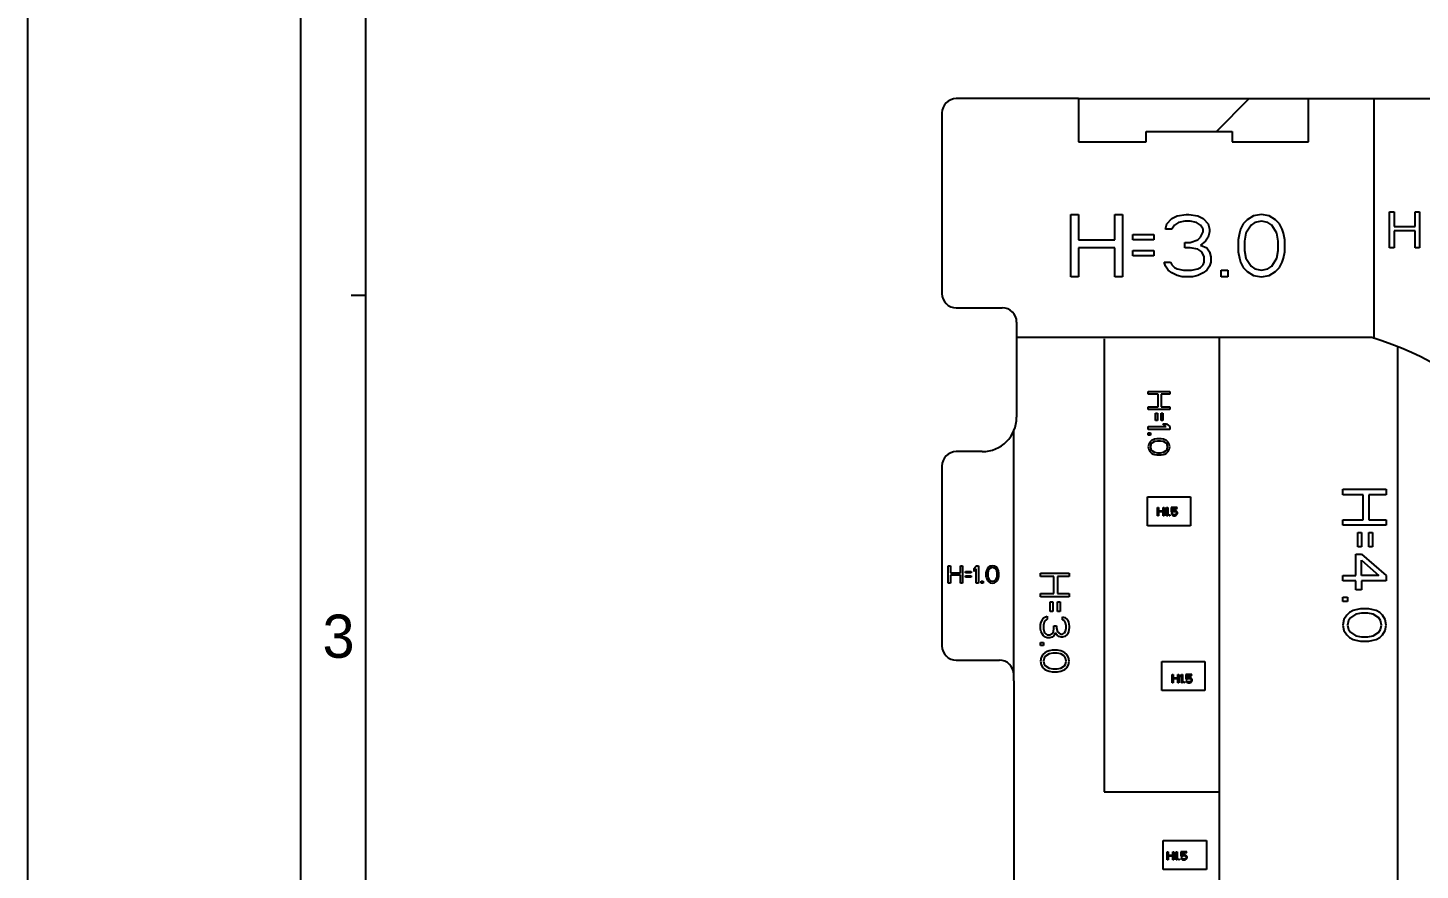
# Model space of a CAD drawing. Header units: millimetres. Extents: x 0 to 420, y 0 to 297.
# Drawn here: x 0 to 96.9, y 132.2 to 190.8 of the extents above; entities that cross this region are included whole.
import ezdxf

# ---------------------------------------------------------------- set-up
doc = ezdxf.new("R2010")
doc.units = ezdxf.units.MM
doc.header["$LTSCALE"] = 23.1
doc.layers.get('0').update_dxf_attribs({"linetype": 'CONTINUOUS'})
doc.layers.add('ASSEM_MEM', color=7, linetype='CONTINUOUS')
doc.styles.add('TEXTSTYLE_2', font='txt')

msp = doc.modelspace()

# ---------------------------------------------------------------- linework, layer by layer
at = {"color": 7, "linetype": 'CONTINUOUS'}
msp.add_line((0, 0), (0, 297), dxfattribs=at)
at = {"color": 4, "linetype": 'CONTINUOUS'}
for p, q in [((19, 15.5), (19, 281.5)), ((23.5, 276), (23.5, 21)), ((23.5, 172.2), (22.5, 172.2))]:
    msp.add_line(p, q, dxfattribs=at)
at = {"layer": 'ASSEM_MEM', "color": 7, "linetype": 'CONTINUOUS'}
for p, q in [((73.093, 185.882), (64.593, 185.882)), ((63.593, 184.882), (63.593, 172.332)), ((64.593, 171.332), (67.793, 171.332)), ((68.793, 170.332), (68.793, 163.732)), ((66.393, 161.332), (64.593, 161.332)), ((63.593, 160.332), (63.593, 147.832)), ((64.593, 146.832), (67.593, 146.832)), ((68.593, 145.401), (68.593, 122.382))]:
    msp.add_line(p, q, dxfattribs=at)
at = {"layer": 'ASSEM_MEM', "color": 4, "linetype": 'CONTINUOUS'}
for p, q in [((73.093, 185.882), (73.093, 182.882)), ((73.093, 185.882), (114.293, 185.882)), ((89.093, 182.882), (89.093, 185.882)), ((93.654, 185.882), (93.654, 169.182)), ((77.793, 182.882), (77.793, 183.602)), ((77.793, 183.602), (83.793, 183.602)), ((83.793, 183.602), (83.793, 182.882)), ((73.093, 182.882), (77.793, 182.882)), ((83.793, 182.882), (89.093, 182.882)), ((72.555, 173.486), (72.555, 177.817)), ((72.555, 177.817), (73.097, 177.817)), ((73.097, 177.817), (73.097, 176.066)), ((75.624, 176.066), (75.624, 177.817)), ((75.624, 177.817), (76.165, 177.817)), ((76.165, 177.817), (76.165, 173.486)), ((79.233, 177.172), (79.594, 177.541)), ((79.594, 177.541), (79.955, 177.725)), ((79.955, 177.725), (80.587, 177.817)), ((80.497, 177.357), (80.046, 177.264)), ((80.858, 177.357), (80.497, 177.357)), ((80.587, 177.817), (80.768, 177.817)), ((80.768, 177.817), (81.399, 177.725)), ((81.309, 177.264), (80.858, 177.357)), ((81.399, 177.725), (81.76, 177.541)), ((81.76, 177.541), (82.121, 177.172)), ((84.829, 177.449), (84.558, 177.172)), ((85.28, 177.725), (84.829, 177.449)), ((85.821, 177.817), (85.28, 177.725)), ((85.821, 177.357), (85.37, 177.264)), ((86.363, 177.725), (85.821, 177.817)), ((86.272, 177.264), (85.821, 177.357)), ((86.814, 177.449), (86.363, 177.725)), ((87.085, 177.172), (86.814, 177.449)), ((94.742, 175.506), (94.742, 178.006)), ((94.742, 178.006), (95.055, 178.006)), ((95.055, 178.006), (95.055, 176.995)), ((96.513, 176.995), (96.513, 178.006)), ((96.513, 178.006), (96.826, 178.006)), ((96.826, 178.006), (96.826, 175.506)), ((76.887, 176.066), (76.887, 176.435)), ((76.887, 176.435), (78.331, 176.435)), ((78.331, 176.435), (78.331, 176.066)), ((79.143, 176.804), (79.233, 177.172)), ((79.594, 176.804), (79.143, 176.804)), ((79.775, 177.08), (79.594, 176.804)), ((80.046, 177.264), (79.775, 177.08)), ((81.58, 177.08), (81.309, 177.264)), ((81.76, 176.804), (81.58, 177.08)), ((81.58, 176.251), (81.76, 176.619)), ((81.76, 176.619), (81.76, 176.804)), ((82.121, 177.172), (82.211, 176.804)), ((82.211, 176.619), (82.121, 176.251)), ((82.211, 176.804), (82.211, 176.619)), ((84.287, 176.527), (84.197, 176.066)), ((84.377, 176.804), (84.287, 176.527)), ((84.558, 177.172), (84.377, 176.804)), ((84.738, 176.527), (84.648, 175.974)), ((85.099, 177.08), (84.738, 176.527)), ((85.37, 177.264), (85.099, 177.08)), ((86.543, 177.08), (86.272, 177.264)), ((86.904, 176.527), (86.543, 177.08)), ((86.994, 175.974), (86.904, 176.527)), ((87.265, 176.804), (87.085, 177.172)), ((87.355, 176.527), (87.265, 176.804)), ((87.446, 176.066), (87.355, 176.527)), ((95.055, 176.995), (96.513, 176.995)), ((95.055, 176.676), (95.055, 175.506)), ((96.513, 176.676), (95.055, 176.676)), ((96.513, 175.506), (96.513, 176.676)), ((73.097, 176.066), (75.624, 176.066)), ((73.097, 175.513), (73.097, 173.486)), ((75.624, 175.513), (73.097, 175.513)), ((75.624, 173.486), (75.624, 175.513)), ((78.331, 176.066), (76.887, 176.066)), ((76.887, 174.96), (76.887, 175.329)), ((76.887, 175.329), (78.331, 175.329)), ((78.331, 175.329), (78.331, 174.96)), ((80.497, 175.513), (80.497, 175.882)), ((80.497, 175.882), (80.858, 175.882)), ((80.858, 175.513), (80.497, 175.513)), ((80.858, 175.882), (81.399, 176.066)), ((81.399, 175.421), (80.858, 175.513)), ((81.399, 176.066), (81.58, 176.251)), ((81.67, 175.237), (81.399, 175.421)), ((81.941, 175.974), (81.58, 175.698)), ((81.58, 175.698), (82.031, 175.513)), ((82.121, 176.251), (81.941, 175.974)), ((82.031, 175.513), (82.211, 175.237)), ((84.197, 176.066), (84.197, 175.237)), ((84.648, 175.974), (84.648, 175.329)), ((84.648, 175.329), (84.738, 174.776)), ((86.904, 174.776), (86.994, 175.329)), ((86.994, 175.329), (86.994, 175.974)), ((87.446, 175.237), (87.446, 176.066)), ((95.055, 175.506), (94.742, 175.506)), ((96.826, 175.506), (96.513, 175.506)), ((78.331, 174.96), (76.887, 174.96)), ((79.143, 174.223), (79.053, 174.499)), ((79.053, 174.499), (79.504, 174.499)), ((79.504, 174.499), (79.594, 174.315)), ((81.851, 174.868), (81.67, 175.237)), ((81.76, 174.315), (81.851, 174.499)), ((81.851, 174.499), (81.851, 174.868)), ((82.211, 175.237), (82.302, 174.868)), ((82.302, 174.499), (82.211, 174.223)), ((82.302, 174.868), (82.302, 174.499)), ((84.197, 175.237), (84.287, 174.776)), ((84.287, 174.776), (84.377, 174.499)), ((84.377, 174.499), (84.558, 174.131)), ((84.738, 174.776), (85.099, 174.223)), ((86.543, 174.223), (86.904, 174.776)), ((87.085, 174.131), (87.265, 174.499)), ((87.265, 174.499), (87.355, 174.776)), ((87.355, 174.776), (87.446, 175.237)), ((73.097, 173.486), (72.555, 173.486)), ((76.165, 173.486), (75.624, 173.486)), ((79.324, 173.946), (79.143, 174.223)), ((79.594, 173.762), (79.324, 173.946)), ((79.594, 174.315), (79.775, 174.131)), ((79.955, 173.578), (79.594, 173.762)), ((79.775, 174.131), (79.955, 174.039)), ((79.955, 174.039), (80.407, 173.946)), ((80.316, 173.486), (79.955, 173.578)), ((81.038, 173.486), (80.316, 173.486)), ((80.407, 173.946), (80.948, 173.946)), ((80.948, 173.946), (81.399, 174.039)), ((81.399, 173.578), (81.038, 173.486)), ((81.399, 174.039), (81.58, 174.131)), ((81.76, 173.762), (81.399, 173.578)), ((81.58, 174.131), (81.76, 174.315)), ((82.031, 173.946), (81.76, 173.762)), ((82.211, 174.223), (82.031, 173.946)), ((83.024, 173.486), (83.024, 173.946)), ((83.024, 173.946), (83.475, 173.946)), ((83.475, 173.486), (83.024, 173.486)), ((83.475, 173.946), (83.475, 173.486)), ((84.558, 174.131), (84.829, 173.854)), ((84.829, 173.854), (85.28, 173.578)), ((85.099, 174.223), (85.37, 174.039)), ((85.28, 173.578), (85.821, 173.486)), ((85.37, 174.039), (85.821, 173.946)), ((85.821, 173.946), (86.272, 174.039)), ((85.821, 173.486), (86.363, 173.578)), ((86.272, 174.039), (86.543, 174.223)), ((86.363, 173.578), (86.814, 173.854)), ((86.814, 173.854), (87.085, 174.131)), ((68.793, 169.282), (93.495, 169.282)), ((74.878, 169.182), (74.878, 137.682)), ((82.878, 169.282), (82.878, 101.882)), ((95.293, 168.636), (95.293, 115.182)), ((77.947, 165.32), (77.947, 165.508)), ((77.947, 165.508), (79.447, 165.508)), ((78.649, 165.32), (77.947, 165.32)), ((78.649, 164.445), (78.649, 165.32)), ((78.84, 165.32), (78.84, 164.445)), ((79.447, 165.32), (78.84, 165.32)), ((79.447, 165.508), (79.447, 165.32)), ((77.947, 164.258), (77.947, 164.445)), ((77.947, 164.445), (78.649, 164.445)), ((79.447, 164.258), (77.947, 164.258)), ((78.457, 163.508), (78.457, 164.008)), ((78.457, 164.008), (78.585, 164.008)), ((78.585, 164.008), (78.585, 163.508)), ((78.84, 164.445), (79.447, 164.445)), ((78.84, 163.508), (78.84, 164.008)), ((78.84, 164.008), (78.968, 164.008)), ((78.968, 164.008), (78.968, 163.508)), ((79.447, 164.445), (79.447, 164.258)), ((68.593, 145.401), (68.593, 162.773)), ((77.947, 162.883), (77.947, 163.07)), ((77.947, 163.07), (79.191, 163.07)), ((79.447, 162.883), (77.947, 162.883)), ((78.585, 163.508), (78.457, 163.508)), ((78.968, 163.508), (78.84, 163.508)), ((79.191, 163.07), (78.968, 163.258)), ((78.968, 163.258), (79.223, 163.258)), ((79.223, 163.258), (79.447, 163.07)), ((79.447, 163.07), (79.447, 162.883)), ((77.947, 162.476), (77.947, 162.633)), ((77.947, 162.633), (78.106, 162.633)), ((78.106, 162.476), (77.947, 162.476)), ((77.979, 161.851), (77.947, 161.664)), ((78.074, 162.008), (77.979, 161.851)), ((78.17, 162.101), (78.074, 162.008)), ((78.106, 162.633), (78.106, 162.476)), ((78.138, 161.82), (78.106, 161.664)), ((78.202, 161.914), (78.138, 161.82)), ((78.298, 162.164), (78.17, 162.101)), ((78.394, 162.039), (78.202, 161.914)), ((78.394, 162.195), (78.298, 162.164)), ((78.553, 162.226), (78.394, 162.195)), ((78.585, 162.07), (78.394, 162.039)), ((78.84, 162.226), (78.553, 162.226)), ((78.809, 162.07), (78.585, 162.07)), ((79, 162.039), (78.809, 162.07)), ((79, 162.195), (78.84, 162.226)), ((79.096, 162.164), (79, 162.195)), ((79.191, 161.914), (79, 162.039)), ((79.223, 162.101), (79.096, 162.164)), ((79.255, 161.82), (79.191, 161.914)), ((79.319, 162.008), (79.223, 162.101)), ((79.287, 161.664), (79.255, 161.82)), ((79.415, 161.851), (79.319, 162.008)), ((79.447, 161.664), (79.415, 161.851)), ((77.947, 161.664), (77.979, 161.476)), ((77.979, 161.476), (78.074, 161.32)), ((78.074, 161.32), (78.17, 161.226)), ((78.106, 161.664), (78.138, 161.508)), ((78.138, 161.508), (78.202, 161.414)), ((78.17, 161.226), (78.298, 161.164)), ((78.202, 161.414), (78.394, 161.289)), ((78.298, 161.164), (78.394, 161.133)), ((78.394, 161.289), (78.585, 161.258)), ((78.394, 161.133), (78.553, 161.101)), ((78.553, 161.101), (78.84, 161.101)), ((78.585, 161.258), (78.809, 161.258)), ((78.809, 161.258), (79, 161.289)), ((78.84, 161.101), (79, 161.133)), ((79, 161.289), (79.191, 161.414)), ((79, 161.133), (79.096, 161.164)), ((79.096, 161.164), (79.223, 161.226)), ((79.191, 161.414), (79.255, 161.508)), ((79.223, 161.226), (79.319, 161.32)), ((79.255, 161.508), (79.287, 161.664)), ((79.319, 161.32), (79.415, 161.476)), ((79.415, 161.476), (79.447, 161.664)), ((77.893, 156.182), (77.893, 158.182)), ((77.893, 158.182), (80.893, 158.182)), ((80.893, 158.182), (80.893, 156.182)), ((78.588, 156.879), (78.588, 157.449)), ((78.588, 157.449), (78.659, 157.449)), ((78.659, 157.449), (78.659, 157.219)), ((78.659, 157.219), (78.992, 157.219)), ((78.659, 157.146), (78.659, 156.879)), ((78.992, 157.146), (78.659, 157.146)), ((78.992, 157.219), (78.992, 157.449)), ((78.992, 157.449), (79.063, 157.449)), ((78.992, 156.879), (78.992, 157.146)), ((79.063, 157.449), (79.063, 156.879)), ((79.158, 157.364), (79.229, 157.449)), ((79.158, 157.267), (79.158, 157.364)), ((79.229, 157.352), (79.158, 157.267)), ((79.229, 157.449), (79.301, 157.449)), ((79.229, 156.879), (79.229, 157.352)), ((79.301, 157.449), (79.301, 156.879)), ((79.396, 156.879), (79.396, 156.94)), ((79.396, 156.94), (79.455, 156.94)), ((79.455, 156.94), (79.455, 156.879)), ((79.55, 157.449), (79.55, 157.134)), ((79.954, 157.449), (79.55, 157.449)), ((79.55, 157.134), (79.633, 157.134)), ((79.55, 157.025), (79.574, 156.976)), ((79.621, 157.025), (79.55, 157.025)), ((79.574, 156.976), (79.609, 156.928)), ((79.609, 157.194), (79.609, 157.388)), ((79.609, 157.388), (79.954, 157.388)), ((79.669, 157.231), (79.609, 157.194)), ((79.609, 156.928), (79.669, 156.891)), ((79.645, 156.976), (79.621, 157.025)), ((79.633, 157.134), (79.681, 157.17)), ((79.681, 156.952), (79.645, 156.976)), ((79.728, 157.243), (79.669, 157.231)), ((79.681, 157.17), (79.728, 157.182)), ((79.728, 156.94), (79.681, 156.952)), ((79.799, 157.243), (79.728, 157.243)), ((79.728, 157.182), (79.799, 157.182)), ((79.799, 156.94), (79.728, 156.94)), ((79.859, 157.231), (79.799, 157.243)), ((79.799, 157.182), (79.847, 157.17)), ((79.847, 156.952), (79.799, 156.94)), ((79.847, 157.17), (79.882, 157.146)), ((79.882, 156.976), (79.847, 156.952)), ((79.918, 157.194), (79.859, 157.231)), ((79.859, 156.891), (79.918, 156.928)), ((79.882, 157.146), (79.906, 157.109)), ((79.906, 157.012), (79.882, 156.976)), ((79.906, 157.109), (79.918, 157.073)), ((79.918, 157.049), (79.906, 157.012)), ((79.954, 157.146), (79.918, 157.194)), ((79.918, 157.073), (79.918, 157.049)), ((79.918, 156.928), (79.954, 156.976)), ((79.954, 157.388), (79.954, 157.449)), ((79.977, 157.085), (79.954, 157.146)), ((79.954, 156.976), (79.977, 157.037)), ((79.977, 157.037), (79.977, 157.085)), ((80.893, 156.182), (77.893, 156.182)), ((78.659, 156.879), (78.588, 156.879)), ((79.063, 156.879), (78.992, 156.879)), ((79.301, 156.879), (79.229, 156.879)), ((79.455, 156.879), (79.396, 156.879)), ((79.669, 156.891), (79.728, 156.879)), ((79.728, 156.879), (79.799, 156.879)), ((79.799, 156.879), (79.859, 156.891)), ((64.036, 152.193), (64.036, 153.393)), ((64.036, 153.393), (64.186, 153.393)), ((64.186, 153.393), (64.186, 152.908)), ((64.886, 152.908), (64.886, 153.393)), ((64.886, 153.393), (65.036, 153.393)), ((65.036, 153.393), (65.036, 152.193)), ((65.836, 153.214), (65.986, 153.393)), ((65.836, 153.01), (65.836, 153.214)), ((65.986, 153.189), (65.836, 153.01)), ((65.986, 153.393), (66.136, 153.393)), ((65.986, 152.193), (65.986, 153.189)), ((66.136, 153.393), (66.136, 152.193)), ((66.711, 153.112), (66.686, 153.036)), ((66.761, 153.214), (66.711, 153.112)), ((66.836, 153.291), (66.761, 153.214)), ((66.911, 153.189), (66.811, 153.036)), ((66.961, 153.367), (66.836, 153.291)), ((66.986, 153.24), (66.911, 153.189)), ((67.111, 153.393), (66.961, 153.367)), ((67.111, 153.265), (66.986, 153.24)), ((67.261, 153.367), (67.111, 153.393)), ((67.236, 153.24), (67.111, 153.265)), ((67.311, 153.189), (67.236, 153.24)), ((67.386, 153.291), (67.261, 153.367)), ((67.411, 153.036), (67.311, 153.189)), ((67.461, 153.214), (67.386, 153.291)), ((67.511, 153.112), (67.461, 153.214)), ((67.536, 153.036), (67.511, 153.112)), ((64.186, 152.193), (64.036, 152.193)), ((64.186, 152.908), (64.886, 152.908)), ((64.186, 152.755), (64.186, 152.193)), ((64.886, 152.755), (64.186, 152.755)), ((64.886, 152.193), (64.886, 152.755)), ((65.036, 152.193), (64.886, 152.193)), ((65.236, 152.908), (65.236, 153.01)), ((65.236, 153.01), (65.636, 153.01)), ((65.636, 152.908), (65.236, 152.908)), ((65.236, 152.602), (65.236, 152.704)), ((65.236, 152.704), (65.636, 152.704)), ((65.636, 152.602), (65.236, 152.602)), ((65.636, 153.01), (65.636, 152.908)), ((65.636, 152.704), (65.636, 152.602)), ((66.136, 152.193), (65.986, 152.193)), ((66.336, 152.193), (66.336, 152.321)), ((66.336, 152.321), (66.461, 152.321)), ((66.461, 152.193), (66.336, 152.193)), ((66.461, 152.321), (66.461, 152.193)), ((66.686, 153.036), (66.661, 152.908)), ((66.661, 152.908), (66.661, 152.678)), ((66.661, 152.678), (66.686, 152.55)), ((66.686, 152.55), (66.711, 152.474)), ((66.711, 152.474), (66.761, 152.372)), ((66.761, 152.372), (66.836, 152.295)), ((66.811, 153.036), (66.786, 152.882)), ((66.786, 152.882), (66.786, 152.704)), ((66.786, 152.704), (66.811, 152.55)), ((66.811, 152.55), (66.911, 152.397)), ((66.836, 152.295), (66.961, 152.219)), ((66.911, 152.397), (66.986, 152.346)), ((66.961, 152.219), (67.111, 152.193)), ((66.986, 152.346), (67.111, 152.321)), ((67.111, 152.321), (67.236, 152.346)), ((67.111, 152.193), (67.261, 152.219)), ((67.236, 152.346), (67.311, 152.397)), ((67.261, 152.219), (67.386, 152.295)), ((67.311, 152.397), (67.411, 152.55)), ((67.386, 152.295), (67.461, 152.372)), ((67.436, 152.882), (67.411, 153.036)), ((67.411, 152.55), (67.436, 152.704)), ((67.436, 152.704), (67.436, 152.882)), ((67.461, 152.372), (67.511, 152.474)), ((67.511, 152.474), (67.536, 152.55)), ((67.561, 152.908), (67.536, 153.036)), ((67.536, 152.55), (67.561, 152.678)), ((67.561, 152.678), (67.561, 152.908)), ((70.454, 152.644), (70.454, 152.894)), ((70.454, 152.894), (72.454, 152.894)), ((71.39, 152.644), (70.454, 152.644)), ((71.39, 151.478), (71.39, 152.644)), ((71.645, 152.644), (71.645, 151.478)), ((72.454, 152.644), (71.645, 152.644)), ((72.454, 152.894), (72.454, 152.644)), ((70.454, 151.228), (70.454, 151.478)), ((70.454, 151.478), (71.39, 151.478)), ((72.454, 151.228), (70.454, 151.228)), ((71.645, 151.478), (72.454, 151.478)), ((72.454, 151.478), (72.454, 151.228)), ((71.135, 150.228), (71.135, 150.894)), ((71.135, 150.894), (71.305, 150.894)), ((71.305, 150.228), (71.135, 150.228)), ((71.305, 150.894), (71.305, 150.228)), ((71.645, 150.228), (71.645, 150.894)), ((71.645, 150.894), (71.816, 150.894)), ((71.816, 150.228), (71.645, 150.228)), ((71.816, 150.894), (71.816, 150.228)), ((70.454, 149.311), (70.497, 149.478)), ((70.454, 148.978), (70.454, 149.311)), ((70.497, 149.478), (70.582, 149.644)), ((70.582, 149.644), (70.667, 149.769)), ((70.667, 149.769), (70.794, 149.853)), ((70.709, 149.478), (70.667, 149.269)), ((70.667, 149.269), (70.667, 149.019)), ((70.752, 149.561), (70.709, 149.478)), ((70.837, 149.644), (70.752, 149.561)), ((70.794, 149.853), (70.922, 149.894)), ((70.922, 149.686), (70.837, 149.644)), ((70.922, 149.894), (70.922, 149.686)), ((71.39, 149.061), (71.39, 149.228)), ((71.39, 149.228), (71.56, 149.228)), ((71.56, 149.228), (71.56, 149.061)), ((71.986, 149.644), (71.986, 149.853)), ((71.986, 149.853), (72.156, 149.811)), ((72.114, 149.561), (71.986, 149.644)), ((72.199, 149.436), (72.114, 149.561)), ((72.156, 149.811), (72.326, 149.644)), ((72.241, 149.228), (72.199, 149.436)), ((72.241, 149.061), (72.241, 149.228)), ((72.326, 149.644), (72.411, 149.478)), ((72.411, 149.478), (72.454, 149.186)), ((72.454, 149.186), (72.454, 149.103)), ((70.497, 148.811), (70.454, 148.978)), ((70.582, 148.644), (70.497, 148.811)), ((70.667, 148.519), (70.582, 148.644)), ((70.667, 149.019), (70.709, 148.811)), ((70.794, 148.436), (70.667, 148.519)), ((70.709, 148.811), (70.752, 148.728)), ((70.752, 148.728), (70.837, 148.644)), ((70.922, 148.394), (70.794, 148.436)), ((70.837, 148.644), (70.922, 148.603)), ((70.922, 148.603), (71.092, 148.603)), ((71.092, 148.394), (70.922, 148.394)), ((71.092, 148.603), (71.262, 148.686)), ((71.262, 148.436), (71.092, 148.394)), ((71.262, 148.686), (71.348, 148.811)), ((71.39, 148.519), (71.262, 148.436)), ((71.348, 148.811), (71.39, 149.061)), ((71.475, 148.728), (71.39, 148.519)), ((71.603, 148.561), (71.475, 148.728)), ((71.56, 149.061), (71.645, 148.811)), ((71.731, 148.478), (71.603, 148.561)), ((71.645, 148.811), (71.731, 148.728)), ((71.731, 148.728), (71.901, 148.644)), ((71.901, 148.436), (71.731, 148.478)), ((71.901, 148.644), (71.986, 148.644)), ((71.986, 148.436), (71.901, 148.436)), ((71.986, 148.644), (72.114, 148.728)), ((72.156, 148.478), (71.986, 148.436)), ((72.114, 148.728), (72.199, 148.853)), ((72.326, 148.644), (72.156, 148.478)), ((72.199, 148.853), (72.241, 149.061)), ((72.411, 148.811), (72.326, 148.644)), ((72.454, 149.103), (72.411, 148.811)), ((70.454, 147.853), (70.454, 148.061)), ((70.454, 148.061), (70.667, 148.061)), ((70.667, 147.853), (70.454, 147.853)), ((70.752, 147.353), (70.624, 147.228)), ((70.667, 148.061), (70.667, 147.853)), ((70.922, 147.436), (70.752, 147.353)), ((71.05, 147.269), (70.794, 147.103)), ((71.05, 147.478), (70.922, 147.436)), ((71.262, 147.519), (71.05, 147.478)), ((71.305, 147.311), (71.05, 147.269)), ((71.645, 147.519), (71.262, 147.519)), ((71.603, 147.311), (71.305, 147.311)), ((71.858, 147.269), (71.603, 147.311)), ((71.858, 147.478), (71.645, 147.519)), ((71.986, 147.436), (71.858, 147.478)), ((72.114, 147.103), (71.858, 147.269)), ((72.156, 147.353), (71.986, 147.436)), ((72.284, 147.228), (72.156, 147.353)), ((70.497, 147.019), (70.454, 146.769)), ((70.454, 146.769), (70.497, 146.519)), ((70.624, 147.228), (70.497, 147.019)), ((70.497, 146.519), (70.624, 146.311)), ((70.624, 146.311), (70.752, 146.186)), ((70.709, 146.978), (70.667, 146.769)), ((70.667, 146.769), (70.709, 146.561)), ((70.794, 147.103), (70.709, 146.978)), ((70.709, 146.561), (70.794, 146.436)), ((70.794, 146.436), (71.05, 146.269)), ((71.05, 146.269), (71.305, 146.228)), ((71.603, 146.228), (71.858, 146.269)), ((71.858, 146.269), (72.114, 146.436)), ((72.199, 146.978), (72.114, 147.103)), ((72.114, 146.436), (72.199, 146.561)), ((72.156, 146.186), (72.284, 146.311)), ((72.241, 146.769), (72.199, 146.978)), ((72.199, 146.561), (72.241, 146.769)), ((72.411, 147.019), (72.284, 147.228)), ((72.284, 146.311), (72.411, 146.519)), ((72.454, 146.769), (72.411, 147.019)), ((72.411, 146.519), (72.454, 146.769)), ((78.893, 144.732), (78.893, 146.732)), ((78.893, 146.732), (81.893, 146.732)), ((81.893, 146.732), (81.893, 144.732)), ((70.752, 146.186), (70.922, 146.103)), ((70.922, 146.103), (71.05, 146.061)), ((71.05, 146.061), (71.262, 146.019)), ((71.262, 146.019), (71.645, 146.019)), ((71.305, 146.228), (71.603, 146.228)), ((71.645, 146.019), (71.858, 146.061)), ((71.858, 146.061), (71.986, 146.103)), ((71.986, 146.103), (72.156, 146.186)), ((79.61, 145.261), (79.61, 145.831)), ((79.61, 145.831), (79.682, 145.831)), ((79.682, 145.831), (79.682, 145.601)), ((79.682, 145.601), (80.014, 145.601)), ((79.682, 145.528), (79.682, 145.261)), ((80.014, 145.528), (79.682, 145.528)), ((80.014, 145.601), (80.014, 145.831)), ((80.014, 145.831), (80.085, 145.831)), ((80.014, 145.261), (80.014, 145.528)), ((80.085, 145.831), (80.085, 145.261)), ((80.18, 145.746), (80.252, 145.831)), ((80.18, 145.649), (80.18, 145.746)), ((80.252, 145.734), (80.18, 145.649)), ((80.252, 145.831), (80.323, 145.831)), ((80.252, 145.261), (80.252, 145.734)), ((80.323, 145.831), (80.323, 145.261)), ((80.418, 145.261), (80.418, 145.322)), ((80.418, 145.322), (80.477, 145.322)), ((80.477, 145.322), (80.477, 145.261)), ((80.572, 145.831), (80.572, 145.516)), ((80.976, 145.831), (80.572, 145.831)), ((80.572, 145.516), (80.655, 145.516)), ((80.572, 145.407), (80.596, 145.358)), ((80.643, 145.407), (80.572, 145.407)), ((80.596, 145.358), (80.632, 145.31)), ((80.632, 145.577), (80.632, 145.771)), ((80.632, 145.771), (80.976, 145.771)), ((80.691, 145.613), (80.632, 145.577)), ((80.632, 145.31), (80.691, 145.273)), ((80.667, 145.358), (80.643, 145.407)), ((80.655, 145.516), (80.703, 145.552)), ((80.703, 145.334), (80.667, 145.358)), ((80.75, 145.625), (80.691, 145.613)), ((80.703, 145.552), (80.75, 145.564)), ((80.75, 145.322), (80.703, 145.334)), ((80.822, 145.625), (80.75, 145.625)), ((80.75, 145.564), (80.822, 145.564)), ((80.822, 145.322), (80.75, 145.322)), ((80.881, 145.613), (80.822, 145.625)), ((80.822, 145.564), (80.869, 145.552)), ((80.869, 145.334), (80.822, 145.322)), ((80.869, 145.552), (80.905, 145.528)), ((80.905, 145.358), (80.869, 145.334)), ((80.94, 145.577), (80.881, 145.613)), ((80.881, 145.273), (80.94, 145.31)), ((80.905, 145.528), (80.928, 145.492)), ((80.928, 145.395), (80.905, 145.358)), ((80.928, 145.492), (80.94, 145.455)), ((80.94, 145.431), (80.928, 145.395)), ((80.976, 145.528), (80.94, 145.577)), ((80.94, 145.455), (80.94, 145.431)), ((80.94, 145.31), (80.976, 145.358)), ((80.976, 145.771), (80.976, 145.831)), ((81, 145.467), (80.976, 145.528)), ((80.976, 145.358), (81, 145.419)), ((81, 145.419), (81, 145.467)), ((81.893, 144.732), (78.893, 144.732)), ((79.682, 145.261), (79.61, 145.261)), ((80.085, 145.261), (80.014, 145.261)), ((80.323, 145.261), (80.252, 145.261)), ((80.477, 145.261), (80.418, 145.261)), ((80.691, 145.273), (80.75, 145.261)), ((80.75, 145.261), (80.822, 145.261)), ((80.822, 145.261), (80.881, 145.273)), ((74.878, 137.682), (82.878, 137.682)), ((78.993, 132.282), (78.993, 134.282)), ((78.993, 134.282), (81.993, 134.282)), ((81.993, 134.282), (81.993, 132.282)), ((79.257, 132.941), (79.257, 133.511)), ((79.257, 133.511), (79.328, 133.511)), ((79.328, 132.941), (79.257, 132.941)), ((79.328, 133.511), (79.328, 133.28)), ((79.328, 133.28), (79.661, 133.28)), ((79.328, 133.207), (79.328, 132.941)), ((79.661, 133.207), (79.328, 133.207)), ((79.661, 133.28), (79.661, 133.511)), ((79.661, 133.511), (79.732, 133.511)), ((79.661, 132.941), (79.661, 133.207)), ((79.732, 132.941), (79.661, 132.941)), ((79.732, 133.511), (79.732, 132.941)), ((79.827, 133.426), (79.898, 133.511)), ((79.827, 133.329), (79.827, 133.426)), ((79.898, 133.414), (79.827, 133.329)), ((79.898, 133.511), (79.97, 133.511)), ((79.898, 132.941), (79.898, 133.414)), ((79.97, 132.941), (79.898, 132.941)), ((79.97, 133.511), (79.97, 132.941)), ((80.065, 132.941), (80.065, 133.001)), ((80.065, 133.001), (80.124, 133.001)), ((80.124, 132.941), (80.065, 132.941)), ((80.124, 133.001), (80.124, 132.941)), ((80.219, 133.511), (80.219, 133.195)), ((80.623, 133.511), (80.219, 133.511)), ((80.219, 133.195), (80.302, 133.195)), ((80.219, 133.086), (80.243, 133.038)), ((80.29, 133.086), (80.219, 133.086)), ((80.243, 133.038), (80.278, 132.989)), ((80.278, 133.256), (80.278, 133.45)), ((80.278, 133.45), (80.623, 133.45)), ((80.338, 133.292), (80.278, 133.256)), ((80.278, 132.989), (80.338, 132.953)), ((80.314, 133.038), (80.29, 133.086)), ((80.302, 133.195), (80.35, 133.232)), ((80.35, 133.013), (80.314, 133.038)), ((80.397, 133.304), (80.338, 133.292)), ((80.338, 132.953), (80.397, 132.941)), ((80.35, 133.232), (80.397, 133.244)), ((80.397, 133.001), (80.35, 133.013)), ((80.468, 133.304), (80.397, 133.304)), ((80.397, 133.244), (80.468, 133.244)), ((80.468, 133.001), (80.397, 133.001)), ((80.397, 132.941), (80.468, 132.941)), ((80.528, 133.292), (80.468, 133.304)), ((80.468, 133.244), (80.516, 133.232)), ((80.516, 133.013), (80.468, 133.001)), ((80.468, 132.941), (80.528, 132.953)), ((80.516, 133.232), (80.552, 133.207)), ((80.552, 133.038), (80.516, 133.013)), ((80.587, 133.256), (80.528, 133.292)), ((80.528, 132.953), (80.587, 132.989)), ((80.552, 133.207), (80.575, 133.171)), ((80.575, 133.074), (80.552, 133.038)), ((80.575, 133.171), (80.587, 133.135)), ((80.587, 133.11), (80.575, 133.074)), ((80.623, 133.207), (80.587, 133.256)), ((80.587, 133.135), (80.587, 133.11)), ((80.587, 132.989), (80.623, 133.038)), ((80.623, 133.45), (80.623, 133.511)), ((80.647, 133.147), (80.623, 133.207)), ((80.623, 133.038), (80.647, 133.098)), ((80.647, 133.098), (80.647, 133.147)), ((81.993, 132.282), (78.993, 132.282))]:
    msp.add_line(p, q, dxfattribs=at)
at = {"layer": 'ASSEM_MEM', "color": 2, "linetype": 'CONTINUOUS'}
msp.add_line((82.692, 183.602), (84.972, 185.882), dxfattribs=at)
at = {"layer": 'ASSEM_MEM', "color": 40, "linetype": 'CONTINUOUS'}
for p, q in [((91.498, 158.34), (91.498, 158.715)), ((91.498, 158.715), (94.498, 158.715)), ((92.903, 158.34), (91.498, 158.34)), ((92.903, 156.59), (92.903, 158.34)), ((93.286, 158.34), (93.286, 156.59)), ((94.498, 158.34), (93.286, 158.34)), ((94.498, 158.715), (94.498, 158.34)), ((91.498, 156.215), (91.498, 156.59)), ((91.498, 156.59), (92.903, 156.59)), ((94.498, 156.215), (91.498, 156.215)), ((93.286, 156.59), (94.498, 156.59)), ((94.498, 156.59), (94.498, 156.215)), ((92.52, 154.715), (92.52, 155.715)), ((92.52, 155.715), (92.775, 155.715)), ((92.775, 155.715), (92.775, 154.715)), ((93.286, 154.715), (93.286, 155.715)), ((93.286, 155.715), (93.541, 155.715)), ((93.541, 155.715), (93.541, 154.715)), ((92.392, 152.715), (92.392, 154.215)), ((92.392, 154.215), (92.775, 154.215)), ((92.775, 154.715), (92.52, 154.715)), ((92.775, 154.215), (94.498, 152.715)), ((93.541, 154.715), (93.286, 154.715)), ((92.775, 152.715), (92.775, 153.777)), ((92.775, 153.777), (93.988, 152.715)), ((91.498, 152.34), (91.498, 152.715)), ((91.498, 152.715), (92.392, 152.715)), ((92.392, 152.34), (91.498, 152.34)), ((92.392, 151.715), (92.392, 152.34)), ((93.988, 152.715), (92.775, 152.715)), ((92.775, 152.34), (92.775, 151.715)), ((94.498, 152.34), (92.775, 152.34)), ((94.498, 152.715), (94.498, 152.34)), ((91.498, 150.902), (91.498, 151.215)), ((91.498, 151.215), (91.818, 151.215)), ((91.818, 151.215), (91.818, 150.902)), ((92.775, 151.715), (92.392, 151.715)), ((91.818, 150.902), (91.498, 150.902)), ((91.945, 150.152), (91.754, 149.965)), ((92.2, 150.277), (91.945, 150.152)), ((92.392, 150.34), (92.2, 150.277)), ((92.711, 150.402), (92.392, 150.34)), ((93.286, 150.402), (92.711, 150.402)), ((93.605, 150.34), (93.286, 150.402)), ((93.796, 150.277), (93.605, 150.34)), ((94.052, 150.152), (93.796, 150.277)), ((94.243, 149.965), (94.052, 150.152)), ((91.562, 149.652), (91.498, 149.277)), ((91.498, 149.277), (91.562, 148.902)), ((91.754, 149.965), (91.562, 149.652)), ((91.881, 149.59), (91.818, 149.277)), ((91.818, 149.277), (91.881, 148.965)), ((92.009, 149.777), (91.881, 149.59)), ((92.392, 150.027), (92.009, 149.777)), ((92.775, 150.09), (92.392, 150.027)), ((93.222, 150.09), (92.775, 150.09)), ((93.605, 150.027), (93.222, 150.09)), ((93.988, 149.777), (93.605, 150.027)), ((94.115, 149.59), (93.988, 149.777)), ((94.179, 149.277), (94.115, 149.59)), ((94.115, 148.965), (94.179, 149.277)), ((94.435, 149.652), (94.243, 149.965)), ((94.498, 149.277), (94.435, 149.652)), ((94.435, 148.902), (94.498, 149.277)), ((91.562, 148.902), (91.754, 148.59)), ((91.754, 148.59), (91.945, 148.402)), ((91.881, 148.965), (92.009, 148.777)), ((91.945, 148.402), (92.2, 148.277)), ((92.009, 148.777), (92.392, 148.527)), ((92.2, 148.277), (92.392, 148.215)), ((92.392, 148.527), (92.775, 148.465)), ((92.392, 148.215), (92.711, 148.152)), ((92.775, 148.465), (93.222, 148.465)), ((93.222, 148.465), (93.605, 148.527)), ((93.286, 148.152), (93.605, 148.215)), ((93.605, 148.527), (93.988, 148.777)), ((93.605, 148.215), (93.796, 148.277)), ((93.796, 148.277), (94.052, 148.402)), ((93.988, 148.777), (94.115, 148.965)), ((94.052, 148.402), (94.243, 148.59)), ((94.243, 148.59), (94.435, 148.902)), ((92.711, 148.152), (93.286, 148.152))]:
    msp.add_line(p, q, dxfattribs=at)
at = {"layer": 'ASSEM_MEM', "color": 7, "linetype": 'CONTINUOUS'}
for centre, radius, start, end in [((64.593, 184.882), 1, 90, 180), ((64.593, 172.332), 1, 180, 270), ((67.793, 170.332), 1, 0, 90), ((66.393, 163.732), 2.4, 270, 360), ((64.593, 160.332), 1, 90, 180), ((64.593, 147.832), 1, 180, 270), ((67.593, 145.832), 1, 0, 90)]:
    msp.add_arc(centre, radius, start, end, dxfattribs=at)
at = {"layer": 'ASSEM_MEM', "color": 4, "linetype": 'CONTINUOUS'}
msp.add_arc((85.673, 144.696), 25.8, 20.44784, 72.35083, dxfattribs=at)

# ---------------------------------------------------------------- texts
at = {"color": 2, "linetype": 'CONTINUOUS', "insert": (20.5, 150), "char_height": 3, "width": 3, "attachment_point": 1, "line_spacing_factor": 0.9, "style": 'TEXTSTYLE_2'}
msp.add_mtext('3', dxfattribs=at)

doc.saveas('drawing.dxf')
